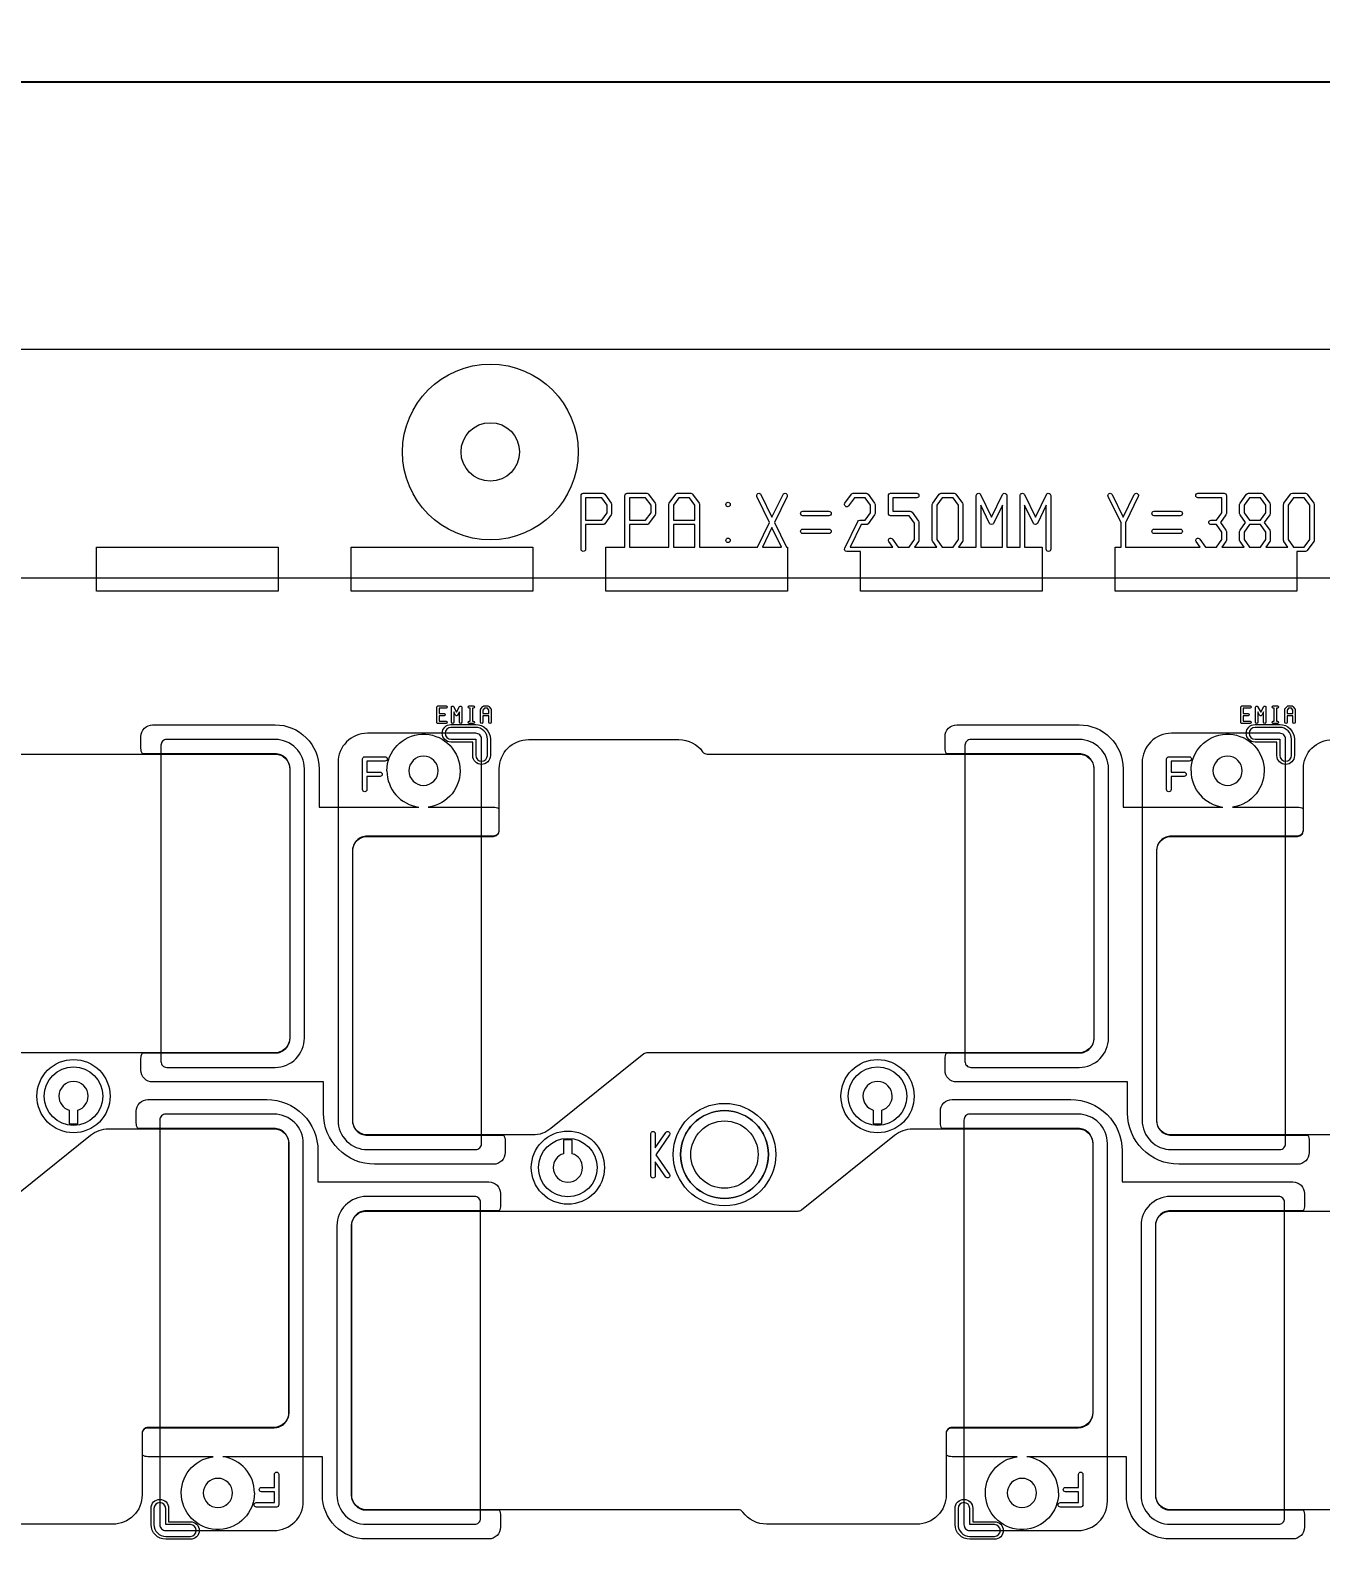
# Model space of a CAD drawing. Extents: x 2541 to 3941, y 2348 to 3338.
# Drawn here: x 2868.8 to 2912.9, y 3074.4 to 3125.9 of the extents above; entities that cross this region are included whole.
import ezdxf

# ---------------------------------------------------------------- set-up
doc = ezdxf.new("R2010")
doc.units = 0
doc.layers.get('0').update_dxf_attribs({"lineweight": 0})
doc.layers.get('Defpoints').update_dxf_attribs({"lineweight": 0})
doc.layers.add('EMI-T', color=6, linetype='Continuous', lineweight=0)
doc.layers.add('尺寸線', color=3, linetype='Continuous', lineweight=0)
doc.styles.get("Standard").update_dxf_attribs({"font": 'simplex.shx', "height": 2.7})
doc.dimstyles.get("Standard").update_dxf_attribs({"dimtxt": 6, "dimasz": 0.18, "dimexe": 0.18, "dimexo": 0.0625, "dimgap": 0.09, "dimtad": 0, "dimtih": 1, "dimtoh": 1, "dimdec": 4, "dimzin": 0, "dimdsep": 46, "dimtxsty": 'Standard', "dimcen": 0.09, "dimadec": 0, "dimazin": 0, "dimtfac": 1, "dimtdec": 4, "dimtofl": 0, "dimtmove": 0, "dimatfit": 3, "dimfxl": 0, "dimtolj": 1, "dimtzin": 0, "dimarcsym": 0})

# ---------------------------------------------------------------- blocks, each defined once
blk = doc.blocks.new('*D35')
at = {"layer": 'Defpoints', "color": 0, "linetype": 'Continuous'}
for p in [(2937.174, 3124.15), (2717.414, 3100.624), (2937.174, 3100.624)]:
    blk.add_point(p, dxfattribs=at)
at = {"layer": '尺寸線', "color": 0, "linetype": 'Continuous', "lineweight": -2}
for p, q in [((2717.414, 3100.686), (2717.414, 3124.33)), ((2717.594, 3124.15), (2818.204, 3124.15)), ((2936.994, 3124.15), (2836.384, 3124.15)), ((2937.174, 3100.686), (2937.174, 3124.33))]:
    blk.add_line(p, q, dxfattribs=at)
at = {"layer": '尺寸線', "color": 0, "linetype": 'Continuous'}
for points in [[(2717.594, 3124.18), (2717.594, 3124.12), (2717.414, 3124.15)], [(2936.994, 3124.12), (2936.994, 3124.18), (2937.174, 3124.15)]]:
    blk.add_solid(points, dxfattribs=at)
at = {"layer": '尺寸線', "color": 0, "linetype": 'Continuous', "insert": (2827.294, 3124.15), "char_height": 2.7, "attachment_point": 5}
blk.add_mtext('\\A1;219.7600', dxfattribs=at)

msp = doc.modelspace()

# ---------------------------------------------------------------- linework, layer by layer
for p, q in [((2901.26912, 3109.6952), (2901.26912, 3108.2646)), ((2894.13915, 3108.93423), (2893.81354, 3108.2646)), ((2894.46476, 3108.2646), (2894.13915, 3108.93423)), ((2893.81354, 3108.2646), (2894.46476, 3108.2646)), ((2899.01041, 3108.2646), (2899.76789, 3108.2646)), ((2909.51041, 3108.2646), (2910.26789, 3108.2646)), ((2911.01041, 3108.2646), (2911.76789, 3108.2646)), ((2883.8653, 3102.2417), (2883.79577, 3102.2417)), ((2911.3353, 3102.2417), (2911.26577, 3102.2417))]:
    msp.add_line(p, q)
at = {"linetype": 'Continuous'}
for points in [[(2964.51672, 3065.50792), (2964.51672, 3111.0146, -0.414214), (2962.51672, 3113.0146, -0.169418), (2962.95069, 3114.25859, -0.117594), (2962.41267, 3115.0146), (2841.01672, 3115.0146), (2841.01672, 3108.2646), (2841.42258, 3108.2646), (2841.42258, 3110.3846), (2841.42258, 3112.8357, -0.414238), (2841.49858, 3112.9117), (2859.64866, 3112.9117, -0.414238), (2859.72466, 3112.8357), (2859.72466, 3110.3846)], [(2894.13915, 3109.28273), (2894.51685, 3110.05948, -1), (2894.6539, 3109.99284), (2894.22388, 3109.10848), (2894.63422, 3108.2646), (2894.66672, 3108.2646), (2894.66672, 3106.7646), (2888.46672, 3106.7646)], [(2888.46672, 3106.7646), (2888.46672, 3108.2646), (2889.11672, 3108.2646), (2889.11672, 3109.10848), (2889.11672, 3110.02616, -0.414239), (2889.19292, 3110.10236), (2889.86205, 3110.10236, -0.240361), (2889.92383, 3110.07106), (2890.14694, 3109.76517, -0.159612), (2890.16157, 3109.72006), (2890.16157, 3109.41458, -0.159612), (2890.14694, 3109.36947), (2889.92383, 3109.06358, -0.240361), (2889.86205, 3109.03228), (2889.26912, 3109.03228), (2889.26912, 3108.2646), (2890.61672, 3108.2646), (2890.61672, 3109.10848), (2890.61672, 3109.72006, -0.159612), (2890.63136, 3109.76517), (2890.85447, 3110.07106, -0.240361), (2890.91625, 3110.10236), (2891.36205, 3110.10236, -0.240361), (2891.42383, 3110.07106), (2891.64694, 3109.76517, -0.159612), (2891.66157, 3109.72006), (2891.66157, 3109.10848)], [(2891.66157, 3109.10848), (2891.66157, 3108.2646), (2893.64408, 3108.2646), (2894.05442, 3109.10848), (2893.6244, 3109.99284, -1), (2893.76145, 3110.05948), (2894.13915, 3109.28273)], [(2896.62448, 3108.22428), (2897.07054, 3109.14164, -0.287753), (2897.13915, 3109.18468), (2897.32352, 3109.18468), (2897.50917, 3109.43921), (2897.50917, 3109.69543), (2897.32352, 3109.94996), (2896.95477, 3109.94996), (2896.75449, 3109.67536, -1), (2896.63136, 3109.76517), (2896.85447, 3110.07106, -0.240361), (2896.91625, 3110.10236), (2897.36205, 3110.10236, -0.240361), (2897.42383, 3110.07106), (2897.64694, 3109.76517, -0.159612), (2897.66157, 3109.72006), (2897.66157, 3109.41458, -0.159612), (2897.64694, 3109.36947), (2897.42383, 3109.06358, -0.240361), (2897.36205, 3109.03228), (2897.18683, 3109.03228), (2896.81471, 3108.267)], [(2898.26789, 3108.2646), (2898.13136, 3108.45179, -1), (2898.25449, 3108.54159), (2898.45477, 3108.267), (2898.82352, 3108.267), (2899.00917, 3108.52153), (2899.00917, 3109.08364), (2898.82352, 3109.33817), (2898.19292, 3109.33817, -0.414239), (2898.11672, 3109.41437), (2898.11672, 3110.02616, -0.414239), (2898.19292, 3110.10236), (2899.08537, 3110.10236, -1), (2899.08537, 3109.94996), (2898.26912, 3109.94996), (2898.26912, 3109.49057), (2898.86205, 3109.49057, -0.240361), (2898.92383, 3109.45927), (2899.14694, 3109.15338, -0.159612), (2899.16157, 3109.10827), (2899.16157, 3108.4969, -0.159612), (2899.14694, 3108.45179), (2899.01041, 3108.2646)], [(2899.76789, 3108.2646), (2899.63136, 3108.45179, -0.159612), (2899.61672, 3108.4969), (2899.61672, 3109.72006, -0.159612), (2899.63136, 3109.76517), (2899.85447, 3110.07106, -0.240361), (2899.91625, 3110.10236), (2900.36205, 3110.10236, -0.240361), (2900.42383, 3110.07106), (2900.64694, 3109.76517, -0.159612), (2900.66157, 3109.72006), (2900.66157, 3108.4969, -0.159612), (2900.64694, 3108.45179), (2900.51041, 3108.2646)], [(2900.51041, 3108.2646), (2901.11672, 3108.2646), (2901.11672, 3110.02616, -0.796906), (2901.26153, 3110.05932), (2901.63915, 3109.28273)], [(2901.63915, 3109.28273), (2902.01677, 3110.05932, -0.796918), (2902.16157, 3110.02616), (2902.16157, 3108.2646), (2902.61672, 3108.2646), (2902.61672, 3110.02616, -0.796906), (2902.76153, 3110.05932), (2903.13915, 3109.28273)], [(2903.13915, 3109.28273), (2903.51677, 3110.05932, -0.796918), (2903.66157, 3110.02616), (2903.66157, 3108.1908, -1), (2903.50917, 3108.1908), (2903.50917, 3109.6952)], [(2905.6244, 3109.99284, -1), (2905.76145, 3110.05948), (2906.13915, 3109.28273)], [(2911.76789, 3108.2646), (2911.63136, 3108.45179, -0.159612), (2911.61672, 3108.4969), (2911.61672, 3109.72006, -0.159612), (2911.63136, 3109.76517), (2911.85447, 3110.07106, -0.240361), (2911.91625, 3110.10236), (2912.36205, 3110.10236, -0.240361), (2912.42383, 3110.07106), (2912.64694, 3109.76517, -0.159612), (2912.66157, 3109.72006), (2912.66157, 3108.4969, -0.159612), (2912.64694, 3108.45179), (2912.42383, 3108.14589, -0.240361), (2912.36205, 3108.1146), (2912.06672, 3108.1146), (2912.06672, 3106.7646), (2905.86672, 3106.7646), (2905.86672, 3108.2646), (2906.06295, 3108.2646), (2906.06295, 3109.09094), (2905.6244, 3109.99284)], [(2906.13915, 3109.28273), (2906.51685, 3110.05948, -1), (2906.6539, 3109.99284), (2906.21535, 3109.09094), (2906.21535, 3108.2646), (2908.76789, 3108.2646)], [(2908.76789, 3108.2646), (2908.63136, 3108.45179, -1), (2908.75449, 3108.54159), (2908.95477, 3108.267), (2909.32352, 3108.267), (2909.50917, 3108.52153), (2909.50917, 3108.77775), (2909.32352, 3109.03228), (2909.13915, 3109.03228, -1), (2909.13915, 3109.18468), (2909.32352, 3109.18468), (2909.50917, 3109.43921), (2909.50917, 3109.94996), (2908.69292, 3109.94996, -1), (2908.69292, 3110.10236), (2909.58537, 3110.10236, -0.414239), (2909.66157, 3110.02616), (2909.66157, 3109.41458, -0.159612), (2909.64694, 3109.36947), (2909.45658, 3109.10848), (2909.64694, 3108.84749, -0.159612), (2909.66157, 3108.80237), (2909.66157, 3108.4969, -0.159612), (2909.64694, 3108.45179), (2909.51041, 3108.2646)], [(2910.26789, 3108.2646), (2910.13136, 3108.45179, -0.159612), (2910.11672, 3108.4969), (2910.11672, 3108.80237, -0.159612), (2910.13136, 3108.84749), (2910.32172, 3109.10848), (2910.13136, 3109.36947, -0.159612), (2910.11672, 3109.41458), (2910.11672, 3109.72006, -0.159612), (2910.13136, 3109.76517), (2910.35447, 3110.07106, -0.240361), (2910.41625, 3110.10236), (2910.86205, 3110.10236, -0.240361), (2910.92383, 3110.07106), (2911.14694, 3109.76517, -0.159612), (2911.16157, 3109.72006), (2911.16157, 3109.41458, -0.159612), (2911.14694, 3109.36947), (2910.95658, 3109.10848), (2911.14694, 3108.84749, -0.159612), (2911.16157, 3108.80237), (2911.16157, 3108.4969, -0.159612), (2911.14694, 3108.45179), (2911.01041, 3108.2646)], [(2902.76912, 3109.6952), (2902.76912, 3108.2646), (2903.36672, 3108.2646), (2903.36672, 3106.7646), (2897.16672, 3106.7646), (2897.16672, 3108.1146), (2896.69292, 3108.1146, -0.554724), (2896.62448, 3108.22428)], [(2902.00917, 3109.6952), (2901.70768, 3109.07516, -0.625713), (2901.57062, 3109.07516), (2901.26912, 3109.6952)], [(2903.50917, 3109.6952), (2903.20768, 3109.07516, -0.625713), (2903.07062, 3109.07516), (2902.76912, 3109.6952)], [(2896.81471, 3108.267), (2897.58537, 3108.267, -0.063141), (2897.60435, 3108.2646), (2898.26789, 3108.2646)], [(2883.18623, 3102.2817), (2883.18623, 3102.79791, -0.782664), (2883.26145, 3102.81722), (2883.3653, 3102.62435)], [(2883.3653, 3102.62435), (2883.46916, 3102.81722, -0.782665), (2883.54438, 3102.79791), (2883.54438, 3102.2817, -1), (2883.46438, 3102.2817), (2883.46438, 3102.63959)], [(2883.79577, 3102.2417, -1), (2883.79577, 3102.3217), (2883.8253, 3102.3217), (2883.8253, 3102.75825), (2883.79577, 3102.75825, -1), (2883.79577, 3102.83825), (2883.8653, 3102.83825), (2883.93484, 3102.83825, -1), (2883.93484, 3102.75825), (2883.9053, 3102.75825), (2883.9053, 3102.3217), (2883.93484, 3102.3217, -1), (2883.93484, 3102.2417), (2883.8653, 3102.2417)], [(2884.18623, 3102.2817), (2884.18623, 3102.53997), (2884.18623, 3102.71216, -0.173189), (2884.19527, 3102.73748), (2884.2645, 3102.8232, -0.228301), (2884.29577, 3102.83825), (2884.43484, 3102.83825, -0.228253), (2884.46611, 3102.8232), (2884.53534, 3102.73748, -0.173127), (2884.54438, 3102.71216), (2884.54438, 3102.53997)], [(2910.65623, 3102.2817), (2910.65623, 3102.79791, -0.782664), (2910.73145, 3102.81722), (2910.8353, 3102.62435)], [(2910.8353, 3102.62435), (2910.93916, 3102.81722, -0.782665), (2911.01438, 3102.79791), (2911.01438, 3102.2817, -1), (2910.93438, 3102.2817), (2910.93438, 3102.63959)], [(2911.26577, 3102.2417, -1), (2911.26577, 3102.3217), (2911.2953, 3102.3217), (2911.2953, 3102.75825), (2911.26577, 3102.75825, -1), (2911.26577, 3102.83825), (2911.3353, 3102.83825), (2911.40484, 3102.83825, -1), (2911.40484, 3102.75825), (2911.3753, 3102.75825), (2911.3753, 3102.3217), (2911.40484, 3102.3217, -1), (2911.40484, 3102.2417), (2911.3353, 3102.2417)], [(2911.65623, 3102.2817), (2911.65623, 3102.53997), (2911.65623, 3102.71216, -0.173189), (2911.66527, 3102.73748), (2911.7345, 3102.8232, -0.228301), (2911.76577, 3102.83825), (2911.90484, 3102.83825, -0.228253), (2911.93611, 3102.8232), (2912.00534, 3102.73748, -0.173127), (2912.01438, 3102.71216), (2912.01438, 3102.53997)], [(2883.26623, 3102.63959), (2883.26623, 3102.2817, -1), (2883.18623, 3102.2817)], [(2883.46438, 3102.63959), (2883.40052, 3102.52101, -0.597324), (2883.33008, 3102.52101), (2883.26623, 3102.63959)], [(2884.54438, 3102.53997), (2884.54438, 3102.2817, -1), (2884.46438, 3102.2817), (2884.46438, 3102.49997), (2884.26623, 3102.49997), (2884.26623, 3102.2817, -1), (2884.18623, 3102.2817)], [(2910.73623, 3102.63959), (2910.73623, 3102.2817, -1), (2910.65623, 3102.2817)], [(2910.93438, 3102.63959), (2910.87052, 3102.52101, -0.597324), (2910.80008, 3102.52101), (2910.73623, 3102.63959)], [(2912.01438, 3102.53997), (2912.01438, 3102.2817, -1), (2911.93438, 3102.2817), (2911.93438, 3102.49997), (2911.73623, 3102.49997), (2911.73623, 3102.2817, -1), (2911.65623, 3102.2817)], [(2872.5803, 3090.3946), (2872.5803, 3090.7946, -0.124386), (2872.62831, 3090.9846), (2877.1652, 3090.9846, 0.414365), (2877.67507, 3091.49473), (2877.67507, 3100.6946, 0.414366), (2877.1652, 3101.20473), (2872.62831, 3101.20473, -0.124392), (2872.5803, 3101.39473), (2872.5803, 3101.79473, -0.414218), (2872.9803, 3102.19473), (2877.1652, 3102.19473, -0.414364), (2878.66507, 3100.69409), (2878.66507, 3099.38473), (2882.0703, 3099.38473)], [(2880.98437, 3100.62391, -2.205962), (2882.39845, 3099.38473), (2884.62218, 3099.38473, -0.124388), (2884.81218, 3099.33672), (2884.81218, 3098.58473, -0.414224), (2884.62218, 3098.39473), (2880.3152, 3098.39473, 0.414218), (2879.80508, 3097.8846), (2879.80508, 3088.68472, 0.414217), (2880.3152, 3088.1746), (2884.97418, 3088.1746, -0.124388), (2885.02218, 3087.9846), (2885.02218, 3087.5846, -0.414218), (2884.62218, 3087.1846), (2880.56508, 3087.1846, -0.414215), (2878.81508, 3088.9346), (2878.81508, 3089.9946), (2872.9803, 3089.9946, -0.414218), (2872.5803, 3090.3946)], [(2900.0503, 3090.3946), (2900.0503, 3090.7946, -0.124386), (2900.09831, 3090.9846), (2904.6352, 3090.9846, 0.414365), (2905.14507, 3091.49473), (2905.14507, 3100.6946, 0.414366), (2904.6352, 3101.20473), (2900.09831, 3101.20473, -0.124392), (2900.0503, 3101.39473), (2900.0503, 3101.79473, -0.414218), (2900.4503, 3102.19473), (2904.6352, 3102.19473, -0.414364), (2906.13507, 3100.69409), (2906.13507, 3099.38473), (2909.5403, 3099.38473)], [(2908.45437, 3100.62391, -2.205962), (2909.86845, 3099.38473), (2912.09218, 3099.38473, -0.124388), (2912.28218, 3099.33672), (2912.28218, 3098.58473, -0.414224), (2912.09218, 3098.39473), (2907.7852, 3098.39473, 0.414218), (2907.27508, 3097.8846), (2907.27508, 3088.68472, 0.414217), (2907.7852, 3088.1746), (2912.44418, 3088.1746, -0.124388), (2912.49218, 3087.9846), (2912.49218, 3087.5846, -0.414218), (2912.09218, 3087.1846), (2908.03508, 3087.1846, -0.414215), (2906.28508, 3088.9346), (2906.28508, 3089.9946), (2900.4503, 3089.9946, -0.414218), (2900.0503, 3090.3946)], [(2872.42127, 3088.5946), (2872.42127, 3088.9946, -0.414218), (2872.82127, 3089.3946), (2876.87837, 3089.3946, -0.414215), (2878.62837, 3087.6446), (2878.62837, 3086.5846), (2884.46314, 3086.5846, -0.414218), (2884.86314, 3086.1846), (2884.86314, 3085.7846, -0.124388), (2884.81514, 3085.5946), (2880.27825, 3085.5946, 0.414365), (2879.76838, 3085.08447), (2879.76838, 3075.8846, 0.414366), (2880.27825, 3075.37446), (2884.81514, 3075.37446, -0.124388), (2884.86314, 3075.18446), (2884.86314, 3074.78446, -0.414218), (2884.46314, 3074.38446), (2880.27825, 3074.38446, -0.414364), (2878.77838, 3075.8851), (2878.77838, 3077.19447), (2875.37315, 3077.19447)], [(2899.89127, 3088.5946), (2899.89127, 3088.9946, -0.414218), (2900.29127, 3089.3946), (2904.34837, 3089.3946, -0.414215), (2906.09837, 3087.6446), (2906.09837, 3086.5846), (2911.93314, 3086.5846, -0.414218), (2912.33314, 3086.1846), (2912.33314, 3085.7846, -0.124388), (2912.28514, 3085.5946), (2907.74825, 3085.5946, 0.414365), (2907.23838, 3085.08447), (2907.23838, 3075.8846, 0.414366), (2907.74825, 3075.37446), (2912.28514, 3075.37446, -0.124388), (2912.33314, 3075.18446), (2912.33314, 3074.78446, -0.414218), (2911.93314, 3074.38446), (2907.74825, 3074.38446, -0.414364), (2906.24838, 3075.8851), (2906.24838, 3077.19447), (2902.84315, 3077.19447)], [(2876.45907, 3075.95528, -2.205962), (2875.045, 3077.19447), (2872.82127, 3077.19447, -0.124386), (2872.63127, 3077.24247), (2872.63127, 3077.99447, -0.414224), (2872.82127, 3078.18447), (2877.12824, 3078.18447, 0.414218), (2877.63837, 3078.69459), (2877.63837, 3087.89447, 0.414217), (2877.12824, 3088.4046), (2872.46927, 3088.4046, -0.124392), (2872.42127, 3088.5946)], [(2890.0027, 3086.78912), (2890.0027, 3088.22951, -1), (2890.1527, 3088.22951), (2890.1527, 3087.75017)], [(2890.1527, 3087.75017), (2890.51265, 3088.27209, -1), (2890.63613, 3088.18693), (2890.16881, 3087.50931), (2890.63613, 3086.8317, -1), (2890.51265, 3086.74654), (2890.1527, 3087.26846)], [(2903.92907, 3075.95528, -2.205962), (2902.515, 3077.19447), (2900.29127, 3077.19447, -0.124386), (2900.10127, 3077.24247), (2900.10127, 3077.99447, -0.414224), (2900.29127, 3078.18447), (2904.59824, 3078.18447, 0.414218), (2905.10837, 3078.69459), (2905.10837, 3087.89447, 0.414217), (2904.59824, 3088.4046), (2899.93927, 3088.4046, -0.124392), (2899.89127, 3088.5946)], [(2890.1527, 3087.26846), (2890.1527, 3086.78912, -1), (2890.0027, 3086.78912)], [(2876.52075, 3075.4758, -1), (2876.52075, 3075.6258), (2877.14112, 3075.6258), (2877.14112, 3075.99732), (2876.6946, 3075.99732, -1), (2876.6946, 3076.14732), (2877.14112, 3076.14732), (2877.14112, 3076.59385, -1), (2877.29112, 3076.59385), (2877.29112, 3076.07232)], [(2903.99075, 3075.4758, -1), (2903.99075, 3075.6258), (2904.61112, 3075.6258), (2904.61112, 3075.99732), (2904.1646, 3075.99732, -1), (2904.1646, 3076.14732), (2904.61112, 3076.14732), (2904.61112, 3076.59385, -1), (2904.76112, 3076.59385), (2904.76112, 3076.07232)], [(2877.29112, 3076.07232), (2877.29112, 3075.5508, -0.414241), (2877.21612, 3075.4758), (2876.52075, 3075.4758)], [(2904.76112, 3076.07232), (2904.76112, 3075.5508, -0.414241), (2904.68612, 3075.4758), (2903.99075, 3075.4758)]]:
    msp.add_lwpolyline(points, format="xyb", dxfattribs=at)
for points in [[(2887.61672, 3108.1908), (2887.61672, 3109.10848), (2887.61672, 3110.02616, -0.414239), (2887.69292, 3110.10236), (2888.36205, 3110.10236, -0.240361), (2888.42383, 3110.07106), (2888.64694, 3109.76517, -0.159612), (2888.66157, 3109.72006), (2888.66157, 3109.41458, -0.159612), (2888.64694, 3109.36947), (2888.42383, 3109.06358, -0.240361), (2888.36205, 3109.03228), (2887.76912, 3109.03228), (2887.76912, 3108.1908, -1)], [(2895.19292, 3109.33817, -1), (2895.19292, 3109.49057), (2896.08537, 3109.49057, -1), (2896.08537, 3109.33817)], [(2907.19292, 3109.33817, -1), (2907.19292, 3109.49057), (2908.08537, 3109.49057, -1), (2908.08537, 3109.33817)], [(2895.19292, 3108.72638, -1), (2895.19292, 3108.87878), (2896.08537, 3108.87878, -1), (2896.08537, 3108.72638)], [(2907.19292, 3108.72638, -1), (2907.19292, 3108.87878), (2908.08537, 3108.87878, -1), (2908.08537, 3108.72638)], [(2882.68623, 3102.2817), (2882.68623, 3102.53997), (2882.68623, 3102.79825, -0.414265), (2882.72623, 3102.83825), (2883.00438, 3102.83825, -1), (2883.00438, 3102.75825), (2882.76623, 3102.75825), (2882.76623, 3102.57997), (2882.93484, 3102.57997, -1), (2882.93484, 3102.49997), (2882.76623, 3102.49997), (2882.76623, 3102.3217), (2883.00438, 3102.3217, -1), (2883.00438, 3102.2417), (2882.72623, 3102.2417, -0.414265)], [(2910.15623, 3102.2817), (2910.15623, 3102.53997), (2910.15623, 3102.79825, -0.414265), (2910.19623, 3102.83825), (2910.47438, 3102.83825, -1), (2910.47438, 3102.75825), (2910.23623, 3102.75825), (2910.23623, 3102.57997), (2910.40484, 3102.57997, -1), (2910.40484, 3102.49997), (2910.23623, 3102.49997), (2910.23623, 3102.3217), (2910.47438, 3102.3217, -1), (2910.47438, 3102.2417), (2910.19623, 3102.2417, -0.414265)], [(2883.17244, 3101.60531, -1), (2883.17244, 3102.20531), (2884.01715, 3102.20531, -0.414217), (2884.51715, 3101.70531), (2884.51715, 3101.14231, -1), (2883.91715, 3101.14231), (2883.91715, 3101.60531)], [(2883.17244, 3101.70531), (2884.01715, 3101.70531), (2884.01715, 3101.15124, 1), (2884.41715, 3101.15124), (2884.41715, 3101.70531, 0.414218), (2884.01715, 3102.10531), (2883.17244, 3102.10531, 1)], [(2910.64244, 3101.60531, -1), (2910.64244, 3102.20531), (2911.48715, 3102.20531, -0.414217), (2911.98715, 3101.70531), (2911.98715, 3101.14231, -1), (2911.38715, 3101.14231), (2911.38715, 3101.60531)], [(2910.64244, 3101.70531), (2911.48715, 3101.70531), (2911.48715, 3101.15124, 1), (2911.88715, 3101.15124), (2911.88715, 3101.70531, 0.414218), (2911.48715, 3102.10531), (2910.64244, 3102.10531, 1)], [(2852.34508, 3088.68472), (2852.34508, 3097.8846, -0.414219), (2852.8452, 3098.38473), (2857.15218, 3098.38473, 0.414223), (2857.35218, 3098.58473), (2857.35218, 3100.68952, -0.414215), (2858.35218, 3101.68952), (2863.48907, 3101.68952, -0.24029), (2864.29871, 3101.27692, 0.240069), (2864.46015, 3101.19473), (2877.1652, 3101.19473, -0.414366), (2877.66507, 3100.6946), (2877.66507, 3091.49472, -0.414365), (2877.1652, 3090.9946), (2862.41567, 3090.9946, 0.170771), (2862.29046, 3090.95056), (2859.11951, 3088.40481, -0.170765), (2858.49341, 3088.1846), (2852.8452, 3088.1846, -0.414218)], [(2879.81508, 3088.68472), (2879.81508, 3097.8846, -0.414219), (2880.3152, 3098.38473), (2884.62218, 3098.38473, 0.414223), (2884.82218, 3098.58473), (2884.82218, 3100.68952, -0.414215), (2885.82218, 3101.68952), (2890.95907, 3101.68952, -0.24029), (2891.76871, 3101.27692, 0.240069), (2891.93015, 3101.19473), (2904.6352, 3101.19473, -0.414366), (2905.13507, 3100.6946), (2905.13507, 3091.49472, -0.414365), (2904.6352, 3090.9946), (2889.88567, 3090.9946, 0.170771), (2889.76046, 3090.95056), (2886.58951, 3088.40481, -0.170765), (2885.96341, 3088.1846), (2880.3152, 3088.1846, -0.414218)], [(2907.28508, 3088.68472), (2907.28508, 3097.8846, -0.414219), (2907.7852, 3098.38473), (2912.09218, 3098.38473, 0.414223), (2912.29218, 3098.58473), (2912.29218, 3100.68952, -0.414215), (2913.29218, 3101.68952), (2918.42907, 3101.68952, -0.24029), (2919.23871, 3101.27692, 0.240069), (2919.40015, 3101.19473), (2932.1052, 3101.19473, -0.414366), (2932.60507, 3100.6946), (2932.60507, 3091.49472, -0.414365), (2932.1052, 3090.9946), (2917.35567, 3090.9946, 0.170771), (2917.23046, 3090.95056), (2914.05951, 3088.40481, -0.170765), (2913.43341, 3088.1846), (2907.7852, 3088.1846, -0.414218)], [(2880.15233, 3099.98535), (2880.15233, 3100.50687), (2880.15233, 3101.0284, -0.414241), (2880.22733, 3101.1034), (2880.92269, 3101.1034, -1), (2880.92269, 3100.9534), (2880.30233, 3100.9534), (2880.30233, 3100.58187), (2880.74885, 3100.58187, -1), (2880.74885, 3100.43187), (2880.30233, 3100.43187), (2880.30233, 3099.98535, -1)], [(2881.73437, 3100.62391, 0.414217), (2882.23437, 3100.12391, 0.414217), (2882.73437, 3100.62391, 0.414217), (2882.23437, 3101.12391, 0.414217)], [(2907.62233, 3099.98535), (2907.62233, 3100.50687), (2907.62233, 3101.0284, -0.414241), (2907.69733, 3101.1034), (2908.39269, 3101.1034, -1), (2908.39269, 3100.9534), (2907.77233, 3100.9534), (2907.77233, 3100.58187), (2908.21885, 3100.58187, -1), (2908.21885, 3100.43187), (2907.77233, 3100.43187), (2907.77233, 3099.98535, -1)], [(2909.20437, 3100.62391, 0.414217), (2909.70437, 3100.12391, 0.414217), (2910.20437, 3100.62391, 0.414217), (2909.70437, 3101.12391, 0.414217)], [(2869.02699, 3089.51071, -0.414215), (2870.27699, 3090.76071, -0.414215), (2871.52699, 3089.51071, -0.414215), (2870.27699, 3088.26071, -0.414215)], [(2896.49699, 3089.51071, -0.414215), (2897.74699, 3090.76071, -0.414215), (2898.99699, 3089.51071, -0.414215), (2897.74699, 3088.26071, -0.414215)], [(2869.77699, 3089.51071, 0.327542), (2870.12699, 3089.03374), (2870.12699, 3088.55957), (2870.42699, 3088.55957), (2870.42699, 3089.03374, 0.327544), (2870.77699, 3089.51071, 0.414217), (2870.27699, 3090.01071, 0.414217)], [(2897.24699, 3089.51071, 0.327542), (2897.59699, 3089.03374), (2897.59699, 3088.55957), (2897.89699, 3088.55957), (2897.89699, 3089.03374, 0.327544), (2898.24699, 3089.51071, 0.414217), (2897.74699, 3090.01071, 0.414217)], [(2891.01672, 3087.5146, 0.414215), (2892.51672, 3086.0146, 0.414215), (2894.01672, 3087.5146, 0.414215), (2892.51672, 3089.0146, 0.414215)], [(2852.30838, 3075.88459), (2852.30838, 3085.08447, -0.414365), (2852.80825, 3085.5846), (2867.55778, 3085.5846, 0.170771), (2867.68299, 3085.62863), (2870.85394, 3088.17438, -0.170765), (2871.48004, 3088.3946), (2877.12824, 3088.3946, -0.414218), (2877.62837, 3087.89447), (2877.62837, 3078.69459, -0.414219), (2877.12824, 3078.19447), (2872.82127, 3078.19447, 0.414223), (2872.62127, 3077.99447), (2872.62127, 3075.88967, -0.414215), (2871.62127, 3074.88967), (2866.48437, 3074.88967, -0.24029), (2865.67474, 3075.30227, 0.240069), (2865.5133, 3075.38446), (2852.80825, 3075.38446, -0.414366)], [(2879.77838, 3075.88459), (2879.77838, 3085.08447, -0.414365), (2880.27825, 3085.5846), (2895.02778, 3085.5846, 0.170771), (2895.15299, 3085.62863), (2898.32394, 3088.17438, -0.170765), (2898.95004, 3088.3946), (2904.59824, 3088.3946, -0.414218), (2905.09837, 3087.89447), (2905.09837, 3078.69459, -0.414219), (2904.59824, 3078.19447), (2900.29127, 3078.19447, 0.414223), (2900.09127, 3077.99447), (2900.09127, 3075.88967, -0.414215), (2899.09127, 3074.88967), (2893.95437, 3074.88967, -0.24029), (2893.14474, 3075.30227, 0.240069), (2892.9833, 3075.38446), (2880.27825, 3075.38446, -0.414366)], [(2885.91646, 3087.06848, -0.414215), (2887.16646, 3088.31848, -0.414215), (2888.41646, 3087.06848, -0.414215), (2887.16646, 3085.81848, -0.414215)], [(2891.36672, 3087.5146, -0.414215), (2892.51672, 3088.6646, -0.414215), (2893.66672, 3087.5146, -0.414215), (2892.51672, 3086.3646, -0.414215)], [(2907.24838, 3075.88459), (2907.24838, 3085.08447, -0.414365), (2907.74825, 3085.5846), (2922.49778, 3085.5846, 0.170771), (2922.62299, 3085.62863), (2925.79394, 3088.17438, -0.170765), (2926.42004, 3088.3946), (2932.06824, 3088.3946, -0.414218), (2932.56837, 3087.89447), (2932.56837, 3078.69459, -0.414219), (2932.06824, 3078.19447), (2927.76127, 3078.19447, 0.414223), (2927.56127, 3077.99447), (2927.56127, 3075.88967, -0.414215), (2926.56127, 3074.88967), (2921.42437, 3074.88967, -0.24029), (2920.61474, 3075.30227, 0.240069), (2920.4533, 3075.38446), (2907.74825, 3075.38446, -0.414366)], [(2886.66646, 3087.06848, 0.414217), (2887.16646, 3086.56848, 0.414217), (2887.66646, 3087.06848, 0.327542), (2887.31646, 3087.54545), (2887.31646, 3088.01962), (2887.01646, 3088.01962), (2887.01646, 3087.54545, 0.327544)], [(2874.70907, 3075.95528, 0.414217), (2875.20907, 3075.45528, 0.414217), (2875.70907, 3075.95528, 0.414217), (2875.20907, 3076.45528, 0.414217)], [(2902.17907, 3075.95528, 0.414217), (2902.67907, 3075.45528, 0.414217), (2903.17907, 3075.95528, 0.414217), (2902.67907, 3076.45528, 0.414217)], [(2872.92629, 3074.87388), (2872.92629, 3075.43689, -1), (2873.52629, 3075.43689), (2873.52629, 3074.97388), (2874.27101, 3074.97388, -1), (2874.27101, 3074.37388), (2873.42629, 3074.37388, -0.414217)], [(2873.02629, 3074.87388, 0.414218), (2873.42629, 3074.47388), (2874.27101, 3074.47388, 1), (2874.27101, 3074.87388), (2873.42629, 3074.87388), (2873.42629, 3075.42796, 1), (2873.02629, 3075.42796)], [(2900.39629, 3074.87388), (2900.39629, 3075.43689, -1), (2900.99629, 3075.43689), (2900.99629, 3074.97388), (2901.74101, 3074.97388, -1), (2901.74101, 3074.37388), (2900.89629, 3074.37388, -0.414217)], [(2900.49629, 3074.87388, 0.414218), (2900.89629, 3074.47388), (2901.74101, 3074.47388, 1), (2901.74101, 3074.87388), (2900.89629, 3074.87388), (2900.89629, 3075.42796, 1), (2900.49629, 3075.42796)]]:
    msp.add_lwpolyline(points, format="xyb", close=True, dxfattribs=at)
for points in [[(2887.76912, 3109.18468), (2888.32352, 3109.18468), (2888.50917, 3109.43921), (2888.50917, 3109.69543), (2888.32352, 3109.94996), (2887.76912, 3109.94996)], [(2889.26912, 3109.18468), (2889.82352, 3109.18468), (2890.00917, 3109.43921), (2890.00917, 3109.69543), (2889.82352, 3109.94996), (2889.26912, 3109.94996)], [(2890.76912, 3109.18468), (2891.50917, 3109.18468), (2891.50917, 3109.69543), (2891.32352, 3109.94996), (2890.95477, 3109.94996), (2890.76912, 3109.69543)], [(2899.76912, 3108.52153), (2899.95477, 3108.267), (2900.32352, 3108.267), (2900.50917, 3108.52153), (2900.50917, 3109.69543), (2900.32352, 3109.94996), (2899.95477, 3109.94996), (2899.76912, 3109.69543)], [(2910.26912, 3109.43921), (2910.45477, 3109.18468), (2910.82352, 3109.18468), (2911.00917, 3109.43921), (2911.00917, 3109.69543), (2910.82352, 3109.94996), (2910.45477, 3109.94996), (2910.26912, 3109.69543)], [(2911.76912, 3108.52153), (2911.95477, 3108.267), (2912.32352, 3108.267), (2912.50917, 3108.52153), (2912.50917, 3109.69543), (2912.32352, 3109.94996), (2911.95477, 3109.94996), (2911.76912, 3109.69543)], [(2890.76912, 3108.2646), (2891.50917, 3108.2646), (2891.50917, 3109.03228), (2890.76912, 3109.03228)], [(2910.26912, 3108.52153), (2910.45477, 3108.267), (2910.82352, 3108.267), (2911.00917, 3108.52153), (2911.00917, 3108.77775), (2910.82352, 3109.03228), (2910.45477, 3109.03228), (2910.26912, 3108.77775)], [(2871.06672, 3106.7646), (2871.06672, 3108.2646), (2877.26672, 3108.2646), (2877.26672, 3106.7646)], [(2879.76672, 3106.7646), (2879.76672, 3108.2646), (2885.96672, 3108.2646), (2885.96672, 3106.7646)], [(2884.26623, 3102.57997), (2884.46438, 3102.57997), (2884.46438, 3102.69802), (2884.41573, 3102.75825), (2884.31488, 3102.75825), (2884.26623, 3102.69802)], [(2911.73623, 3102.57997), (2911.93438, 3102.57997), (2911.93438, 3102.69802), (2911.88573, 3102.75825), (2911.78488, 3102.75825), (2911.73623, 3102.69802)]]:
    msp.add_lwpolyline(points, close=True, dxfattribs=at)
msp.add_lwpolyline([(2901.26912, 3108.2646), (2902.00917, 3108.2646), (2902.00917, 3109.6952)], dxfattribs=at)
for centre, radius in [((2884.51672, 3111.5146), 3), ((2884.51672, 3111.5146), 1), ((2892.63915, 3109.72027), 0.0762), ((2892.63915, 3108.49669), 0.0762), ((2892.51672, 3087.5146), 1.75)]:
    msp.add_circle(centre, radius)
for centre, start, end in [((2882.23437, 3100.62391), 179.999999, 262.45759), ((2909.70437, 3100.62391), 179.999999, 262.45759), ((2875.20907, 3075.95528), 359.999999, 82.45759), ((2902.67907, 3075.95528), 359.999999, 82.45759)]:
    msp.add_arc(centre, 1.25, start, end)
at = {"layer": 'EMI-T', "linetype": 'Continuous'}
msp.add_lwpolyline([(2707.71672, 2917.8146), (2707.71672, 3107.2146), (2977.71672, 3107.2146), (2977.71672, 2917.8146)], close=True, dxfattribs=at)
for points in [[(2873.26299, 3090.6946, 0.414223), (2873.46299, 3090.4946), (2877.16519, 3090.4946, 0.414363), (2878.16507, 3091.49498), (2878.16507, 3100.69435, 0.414365), (2877.16519, 3101.69473), (2873.46299, 3101.69473, 0.414223), (2873.26299, 3101.49473)], [(2879.31508, 3088.68472, 0.414215), (2880.3152, 3087.6846), (2884.01715, 3087.6846, 0.414223), (2884.21715, 3087.8846), (2884.21715, 3101.70532, 0.414223), (2884.01715, 3101.90532), (2880.3152, 3101.90532, 0.414215), (2879.31508, 3100.90519)], [(2900.73299, 3090.6946, 0.414223), (2900.93299, 3090.4946), (2904.63519, 3090.4946, 0.414363), (2905.63507, 3091.49498), (2905.63507, 3100.69435, 0.414365), (2904.63519, 3101.69473), (2900.93299, 3101.69473, 0.414223), (2900.73299, 3101.49473)], [(2906.78508, 3088.68472, 0.414215), (2907.7852, 3087.6846), (2911.48715, 3087.6846, 0.414223), (2911.68715, 3087.8846), (2911.68715, 3101.70532, 0.414223), (2911.48715, 3101.90532), (2907.7852, 3101.90532, 0.414215), (2906.78508, 3100.90519)], [(2873.22629, 3074.87388, 0.414223), (2873.42629, 3074.67388), (2877.12824, 3074.67388, 0.414215), (2878.12837, 3075.67401), (2878.12837, 3087.89448, 0.414215), (2877.12824, 3088.8946), (2873.42629, 3088.8946, 0.414223), (2873.22629, 3088.6946)], [(2900.69629, 3074.87388, 0.414223), (2900.89629, 3074.67388), (2904.59824, 3074.67388, 0.414215), (2905.59837, 3075.67401), (2905.59837, 3087.89448, 0.414215), (2904.59824, 3088.8946), (2900.89629, 3088.8946, 0.414223), (2900.69629, 3088.6946)], [(2879.27838, 3075.88485, 0.414365), (2880.27825, 3074.88447), (2883.98045, 3074.88447, 0.414223), (2884.18045, 3075.08447), (2884.18045, 3085.8846, 0.414223), (2883.98045, 3086.0846), (2880.27825, 3086.0846, 0.414363), (2879.27838, 3085.08422)], [(2906.74838, 3075.88485, 0.414365), (2907.74825, 3074.88447), (2911.45045, 3074.88447, 0.414223), (2911.65045, 3075.08447), (2911.65045, 3085.8846, 0.414223), (2911.45045, 3086.0846), (2907.74825, 3086.0846, 0.414363), (2906.74838, 3085.08422)]]:
    msp.add_lwpolyline(points, format="xyb", close=True, dxfattribs=at)
at = {"layer": 'EMI-T'}
for centre, radius in [((2870.27699, 3089.51072), 1), ((2897.74699, 3089.51072), 1), ((2892.51672, 3087.5146), 1.5), ((2887.16645, 3087.06848), 1)]:
    msp.add_circle(centre, radius, dxfattribs=at)

# ---------------------------------------------------------------- dimensions: what is measured, and where the dimension line sits
at = {"layer": '尺寸線', "linetype": 'Continuous'}
dim = msp.add_aligned_dim(p1=(2717.41438, 3100.62391), p2=(2937.17437, 3100.62392), distance=23.52596, dimstyle='Standard', dxfattribs=at)
dim.commit()
dim.dimension.update_dxf_attribs({"geometry": '*D35', "text_midpoint": (2827.29437, 3124.14988)})

doc.saveas('drawing.dxf')
